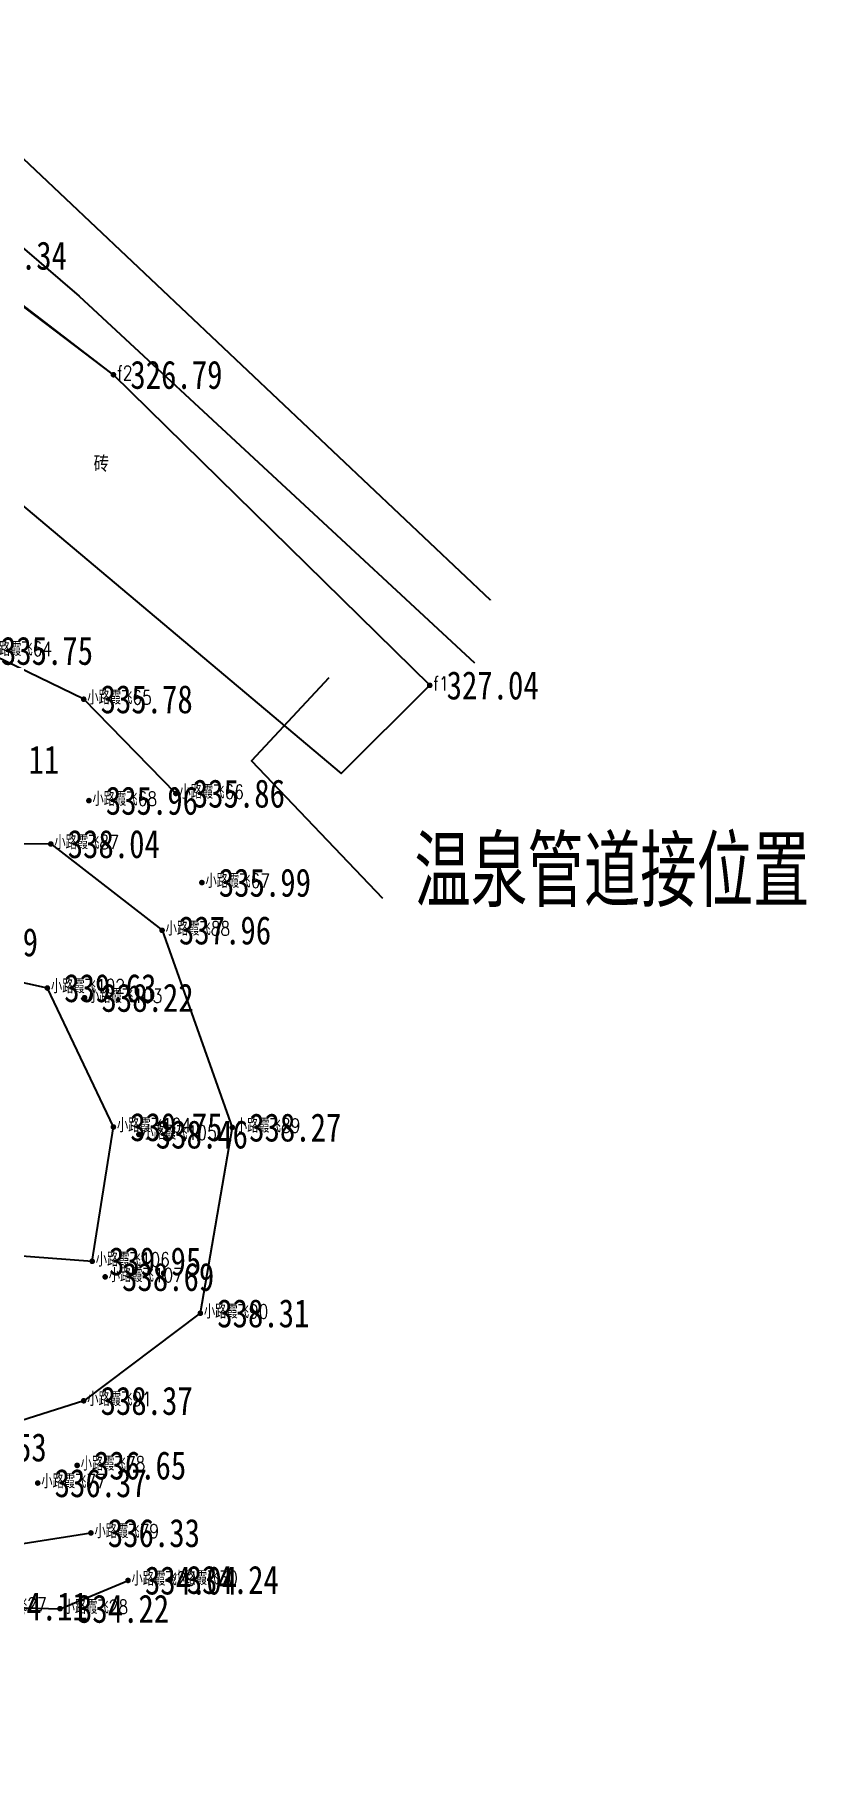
# Model space of a CAD drawing. Extents: x 380662 to 384336, y 3073712 to 3075492.
# Drawn here: x 382126.4 to 382153.8, y 3075339 to 3075400.3 of the extents above; entities that cross this region are included whole.
import ezdxf
from ezdxf.enums import TextEntityAlignment as Align

# ---------------------------------------------------------------- set-up
doc = ezdxf.new("R2010")
doc.units = 0
doc.header["$LTSCALE"] = 0.5
doc.header["$PDSIZE"] = 0.2
doc.layers.get('0').update_dxf_attribs({"linetype": 'CONTINUOUS'})
for name, color, linetype in [('DMTZ', 3, 'CONTINUOUS'), ('GCD', 1, 'CONTINUOUS'), ('JMD', 6, 'CONTINUOUS'), ('ZDH', 1, 'CONTINUOUS'), ('ZJ', 7, 'CONTINUOUS')]:
    doc.layers.add(name, color=color, linetype=linetype)
doc.styles.add('HZ', font='rs.shx', dxfattribs={"width": 0.8, "bigfont": 'hztxt.shx'})
doc.styles.add('正等线体', font='simhei.ttf')
doc.styles.add('细等线体', font='', dxfattribs={"width": 0.8})
doc.styles.get('细等线体').set_extended_font_data('FZXiDengXian-Z06S')
doc.linetypes.add('10421', pattern='A,2,[150,AAA.SHX,S=0.5,R=0,X=0,Y=0.5],1e-11', length=2)

# ---------------------------------------------------------------- blocks, each defined once
blk = doc.blocks.new('GC200')
at = {"linetype": 'Continuous', "const_width": 0.2, "flags": 128}
blk.add_lwpolyline([(-0.1, 0, 1), (0.1, 0, 1)], format="xyb", close=True, dxfattribs=at)

msp = doc.modelspace()

# ---------------------------------------------------------------- linework, layer by layer
at = {"color": 8, "linetype": 'Continuous', "flags": 128}
for points, elevation in [([(382142.567, 3075380.221), (382142.567, 3075380.221), (382125.378, 3075396.473), (382118.036, 3075400.27), (382111.433, 3075400.24), (382102.539, 3075393.458), (382097.233, 3075388.298), (382093.631, 3075382.057), (382092.871, 3075380.77), (382092.232, 3075379.792), (382091.309, 3075378.367), (382090.626, 3075377.667), (382081.283, 3075367.887)], 326.336), ([(382140.416, 3075377.198), (382129.208, 3075388.209), (382123.696, 3075392.434)], 327.042), ([(382100.606, 3075385.45), (382099.709, 3075376.458), (382099.079, 3075374.364), (382097.026, 3075368.701), (382094.633, 3075365.63), (382092.314, 3075363.075), (382088.98, 3075360.086), (382084.322, 3075356.826), (382082.135, 3075355.722), (382081.161, 3075354.943), (382080.322, 3075352.694), (382080.664, 3075349.773), (382083.106, 3075347.184), (382085.396, 3075346.563), (382090.988, 3075347.058), (382099.557, 3075347.218), (382105.783, 3075346.546), (382110.492, 3075346.245), (382115.855, 3075345.436), (382121.034, 3075344.283), (382124.431, 3075344.545), (382127.317, 3075344.463), (382129.725, 3075345.465)], 327.26), ([(382131.422, 3075373.363), (382128.155, 3075376.706), (382124.622, 3075378.424), (382119.761, 3075377.3), (382114.369, 3075371.412), (382110.851, 3075365.736), (382109.415, 3075361.276), (382107.956, 3075357.432), (382108.314, 3075353.071), (382113.911, 3075347.837), (382121.423, 3075346.055), (382128.411, 3075347.148)], 335.86)]:
    msp.add_lwpolyline(points, dxfattribs=dict(at, elevation=elevation))
at = {"linetype": 'Continuous', "flags": 128}
msp.add_lwpolyline([(382062, 3075299), (382078, 3075307), (382080, 3075314), (382079, 3075318), (382074, 3075322), (382066, 3075326), (382058, 3075329), (382050, 3075338), (382049, 3075346), (382054.221, 3075353.243), (382066, 3075359), (382083, 3075366), (382095, 3075380), (382104, 3075392), (382113, 3075398), (382121, 3075397), (382128, 3075391), (382142, 3075378)], dxfattribs=at)
at = {"color": 8, "linetype": 'Continuous', "flags": 128}
msp.add_lwpolyline([(382136.841, 3075377.464), (382134.105, 3075374.522), (382138.744, 3075369.649)], dxfattribs=at)
for points, elevation in [([(382116.956, 3075366.896), (382121.42, 3075371.598), (382126.989, 3075371.573), (382130.932, 3075368.512), (382133.42, 3075361.524), (382132.288, 3075354.936), (382128.155, 3075351.833), (382122.979, 3075350.184), (382117.195, 3075352.108), (382114.525, 3075355.695), (382114.157, 3075358.721), (382114.196, 3075360.971)], 338.272), ([(382128.456, 3075356.78), (382129.207, 3075361.54), (382126.867, 3075366.466), (382122.576, 3075367.404), (382119.204, 3075362.958), (382118.765, 3075357.511)], 339.95)]:
    msp.add_lwpolyline(points, close=True, dxfattribs=dict(at, elevation=elevation))
at = {"layer": 'DMTZ', "color": 8, "linetype": '10421', "flags": 128}
for points, elevation in [([(382128.411, 3075347.148, 0.00000234, 0.00000234, 0), (382121.423, 3075346.055, 0.00000234, 0.00000234, 0), (382113.911, 3075347.837, 0.00000234, 0.00000234, 0), (382108.314, 3075353.071, 0.00000234, 0.00000234, 0), (382107.956, 3075357.432, 0.00000234, 0.00000234, 0), (382109.415, 3075361.276, 0.00000234, 0.00000234, 0), (382110.851, 3075365.736, 0.00000234, 0.00000234, 0), (382114.369, 3075371.412, 0.00000234, 0.00000234, 0), (382119.761, 3075377.3, 0.00000234, 0.00000234, 0), (382124.622, 3075378.424, 0.00000234, 0.00000234, 0), (382128.155, 3075376.706, 0.00000234, 0.00000234, 0), (382131.422, 3075373.363, 0.00000234, 0.00000234, 0)], 335.86), ([(382127.923, 3075349.543, 0.00000234, 0.00000234, 0), (382126.526, 3075348.917, 0.00000234, 0.00000234, 0), (382121.935, 3075348.003, 0.00000234, 0.00000234, 0), (382115.89, 3075350.155, 0.00000234, 0.00000234, 0), (382111.933, 3075354.791, 0.00000234, 0.00000234, 0), (382111.59, 3075359.017, 0.00000234, 0.00000234, 0), (382112.083, 3075361.033, 0.00000234, 0.00000234, 0), (382114.609, 3075366.196, 0.00000234, 0.00000234, 0), (382119.835, 3075372.746, 0.00000234, 0.00000234, 0), (382123.423, 3075374.562, 0.00000234, 0.00000234, 0), (382128.34, 3075373.11, 0.00000234, 0.00000234, 0), (382132.344, 3075370.204, 0.00000234, 0.00000234, 0)], 336.645), ([(382128.155, 3075351.833, 0.00000234, 0.00000234, 0), (382122.979, 3075350.184, 0.00000234, 0.00000234, 0), (382117.195, 3075352.108, 0.00000234, 0.00000234, 0), (382114.525, 3075355.695, 0.00000234, 0.00000234, 0), (382114.157, 3075358.721, 0.00000234, 0.00000234, 0), (382114.196, 3075360.971, 0.00000234, 0.00000234, 0), (382116.956, 3075366.896, 0.00000234, 0.00000234, 0), (382121.42, 3075371.598, 0.00000234, 0.00000234, 0), (382126.989, 3075371.573, 0.00000234, 0.00000234, 0), (382130.932, 3075368.512, 0.00000234, 0.00000234, 0), (382133.42, 3075361.524, 0.00000234, 0.00000234, 0), (382132.288, 3075354.936, 0.00000234, 0.00000234, 0), (382128.44, 3075352.047, 0.00000234, 0.00000234, 0)], 338.272), ([(382128.456, 3075356.78, 0.00000234, 0.00000234, 0), (382118.769, 3075357.561, 0.00000234, 0.00000234, 0), (382119.204, 3075362.958, 0.00000234, 0.00000234, 0), (382122.576, 3075367.404, 0.00000234, 0.00000234, 0), (382126.867, 3075366.466, 0.00000234, 0.00000234, 0), (382129.207, 3075361.54, 0.00000234, 0.00000234, 0), (382128.497, 3075357.041, 0.00000234, 0.00000234, 0)], 339.95)]:
    msp.add_lwpolyline(points, format="xyseb", dxfattribs=dict(at, elevation=elevation))
at = {"layer": 'JMD', "color": 8, "linetype": 'Continuous', "elevation": 327.042, "flags": 128}
msp.add_lwpolyline([(382140.416, 3075377.198), (382129.208, 3075388.209), (382123.668, 3075392.397), (382115.891, 3075392.068), (382137.279, 3075374.072), (382137.279, 3075374.072)], close=True, dxfattribs=at)
at = {"layer": 'ZDH', "color": 8, "linetype": 'Continuous'}
for p in [(382129.208, 3075388.209, 326.789), (382140.416, 3075377.198, 327.042), (382128.155, 3075376.706, 335.782), (382131.422, 3075373.363, 335.86), (382128.34, 3075373.11, 335.955), (382126.989, 3075371.573, 338.038), (382132.344, 3075370.204, 335.987), (382130.932, 3075368.512, 337.959), (382126.867, 3075366.466, 339.629), (382128.186, 3075366.123, 338.218), (382129.207, 3075361.54, 339.754), (382133.42, 3075361.524, 338.272), (382130.111, 3075361.276, 338.46), (382128.456, 3075356.78, 339.95), (382128.916, 3075356.226, 338.689), (382132.288, 3075354.936, 338.305), (382128.155, 3075351.833, 338.37), (382127.923, 3075349.543, 336.645), (382126.526, 3075348.917, 336.366), (382128.411, 3075347.148, 336.332), (382129.725, 3075345.465, 334.041), (382131.206, 3075345.487, 334.235), (382127.317, 3075344.463, 334.218)]:
    msp.add_point(p, dxfattribs=at)

# ---------------------------------------------------------------- block references
at = {"layer": 'GCD', "color": 8, "linetype": 'Continuous'}
ref = msp.add_blockref('GC200', (382123.696, 3075392.434, 326.336), dxfattribs=dict(at, xscale=0.5, yscale=0.5, zscale=0.5))
ref.add_attrib('height', '326.34', dxfattribs={"linetype": 'Continuous', "height": 1, "style": '正等线体', "width": 0.8}).set_placement((382124.296, 3075392.434, 326.336), align=Align.MIDDLE_LEFT)
ref = msp.add_blockref('GC200', (382129.208, 3075388.209, 326.789), dxfattribs=dict(at, xscale=0.5, yscale=0.5, zscale=0.5))
ref.add_attrib('height', '326.79', dxfattribs={"linetype": 'Continuous', "height": 1, "style": '正等线体', "width": 0.8}).set_placement((382129.808, 3075388.209, 326.789), align=Align.MIDDLE_LEFT)
ref = msp.add_blockref('GC200', (382124.622, 3075378.424, 335.753), dxfattribs=dict(at, xscale=0.5, yscale=0.5, zscale=0.5))
ref.add_attrib('height', '335.75', dxfattribs={"linetype": 'Continuous', "height": 1, "style": '正等线体', "width": 0.8}).set_placement((382125.222, 3075378.424, 335.753), align=Align.MIDDLE_LEFT)
ref = msp.add_blockref('GC200', (382140.416, 3075377.198, 327.042), dxfattribs=dict(at, xscale=0.5, yscale=0.5, zscale=0.5))
ref.add_attrib('height', '327.04', dxfattribs={"linetype": 'Continuous', "height": 1, "style": '正等线体', "width": 0.8}).set_placement((382141.016, 3075377.198, 327.042), align=Align.MIDDLE_LEFT)
ref = msp.add_blockref('GC200', (382128.155, 3075376.706, 335.782), dxfattribs=dict(at, xscale=0.5, yscale=0.5, zscale=0.5))
ref.add_attrib('height', '335.78', dxfattribs={"linetype": 'Continuous', "height": 1, "style": '正等线体', "width": 0.8}).set_placement((382128.755, 3075376.706, 335.782), align=Align.MIDDLE_LEFT)
ref = msp.add_blockref('GC200', (382123.423, 3075374.562, 336.113), dxfattribs=dict(at, xscale=0.5, yscale=0.5, zscale=0.5))
ref.add_attrib('height', '336.11', dxfattribs={"linetype": 'Continuous', "height": 1, "style": '正等线体', "width": 0.8}).set_placement((382124.023, 3075374.562, 336.113), align=Align.MIDDLE_LEFT)
ref = msp.add_blockref('GC200', (382131.422, 3075373.363, 335.86), dxfattribs=dict(at, xscale=0.5, yscale=0.5, zscale=0.5))
ref.add_attrib('height', '335.86', dxfattribs={"linetype": 'Continuous', "height": 1, "style": '正等线体', "width": 0.8}).set_placement((382132.022, 3075373.363, 335.86), align=Align.MIDDLE_LEFT)
ref = msp.add_blockref('GC200', (382128.34, 3075373.11, 335.955), dxfattribs=dict(at, xscale=0.5, yscale=0.5, zscale=0.5))
ref.add_attrib('height', '335.96', dxfattribs={"linetype": 'Continuous', "height": 1, "style": '正等线体', "width": 0.8}).set_placement((382128.94, 3075373.11, 335.955), align=Align.MIDDLE_LEFT)
ref = msp.add_blockref('GC200', (382126.989, 3075371.573, 338.038), dxfattribs=dict(at, xscale=0.5, yscale=0.5, zscale=0.5))
ref.add_attrib('height', '338.04', dxfattribs={"linetype": 'Continuous', "height": 1, "style": '正等线体', "width": 0.8}).set_placement((382127.589, 3075371.573, 338.038), align=Align.MIDDLE_LEFT)
ref = msp.add_blockref('GC200', (382132.344, 3075370.204, 335.987), dxfattribs=dict(at, xscale=0.5, yscale=0.5, zscale=0.5))
ref.add_attrib('height', '335.99', dxfattribs={"linetype": 'Continuous', "height": 1, "style": '正等线体', "width": 0.8}).set_placement((382132.944, 3075370.204, 335.987), align=Align.MIDDLE_LEFT)
ref = msp.add_blockref('GC200', (382130.932, 3075368.512, 337.959), dxfattribs=dict(at, xscale=0.5, yscale=0.5, zscale=0.5))
ref.add_attrib('height', '337.96', dxfattribs={"linetype": 'Continuous', "height": 1, "style": '正等线体', "width": 0.8}).set_placement((382131.532, 3075368.512, 337.959), align=Align.MIDDLE_LEFT)
ref = msp.add_blockref('GC200', (382122.671, 3075368.092, 338.194), dxfattribs=dict(at, xscale=0.5, yscale=0.5, zscale=0.5))
ref.add_attrib('height', '338.19', dxfattribs={"linetype": 'Continuous', "height": 1, "style": '正等线体', "width": 0.8}).set_placement((382123.271, 3075368.092, 338.194), align=Align.MIDDLE_LEFT)
ref = msp.add_blockref('GC200', (382126.867, 3075366.466, 339.629), dxfattribs=dict(at, xscale=0.5, yscale=0.5, zscale=0.5))
ref.add_attrib('height', '339.63', dxfattribs={"linetype": 'Continuous', "height": 1, "style": '正等线体', "width": 0.8}).set_placement((382127.467, 3075366.466, 339.629), align=Align.MIDDLE_LEFT)
ref = msp.add_blockref('GC200', (382128.186, 3075366.123, 338.218), dxfattribs=dict(at, xscale=0.5, yscale=0.5, zscale=0.5))
ref.add_attrib('height', '338.22', dxfattribs={"linetype": 'Continuous', "height": 1, "style": '正等线体', "width": 0.8}).set_placement((382128.786, 3075366.123, 338.218), align=Align.MIDDLE_LEFT)
ref = msp.add_blockref('GC200', (382129.207, 3075361.54, 339.754), dxfattribs=dict(at, xscale=0.5, yscale=0.5, zscale=0.5))
ref.add_attrib('height', '339.75', dxfattribs={"linetype": 'Continuous', "height": 1, "style": '正等线体', "width": 0.8}).set_placement((382129.807, 3075361.54, 339.754), align=Align.MIDDLE_LEFT)
ref = msp.add_blockref('GC200', (382130.111, 3075361.276, 338.46), dxfattribs=dict(at, xscale=0.5, yscale=0.5, zscale=0.5))
ref.add_attrib('height', '338.46', dxfattribs={"linetype": 'Continuous', "height": 1, "style": '正等线体', "width": 0.8}).set_placement((382130.711, 3075361.276, 338.46), align=Align.MIDDLE_LEFT)
ref = msp.add_blockref('GC200', (382133.42, 3075361.524, 338.272), dxfattribs=dict(at, xscale=0.5, yscale=0.5, zscale=0.5))
ref.add_attrib('height', '338.27', dxfattribs={"linetype": 'Continuous', "height": 1, "style": '正等线体', "width": 0.8}).set_placement((382134.02, 3075361.524, 338.272), align=Align.MIDDLE_LEFT)
ref = msp.add_blockref('GC200', (382128.456, 3075356.78, 339.95), dxfattribs=dict(at, xscale=0.5, yscale=0.5, zscale=0.5))
ref.add_attrib('height', '339.95', dxfattribs={"linetype": 'Continuous', "height": 1, "style": '正等线体', "width": 0.8}).set_placement((382129.056, 3075356.78, 339.95), align=Align.MIDDLE_LEFT)
ref = msp.add_blockref('GC200', (382128.916, 3075356.226, 338.689), dxfattribs=dict(at, xscale=0.5, yscale=0.5, zscale=0.5))
ref.add_attrib('height', '338.69', dxfattribs={"linetype": 'Continuous', "height": 1, "style": '正等线体', "width": 0.8}).set_placement((382129.516, 3075356.226, 338.689), align=Align.MIDDLE_LEFT)
ref = msp.add_blockref('GC200', (382132.288, 3075354.936, 338.305), dxfattribs=dict(at, xscale=0.5, yscale=0.5, zscale=0.5))
ref.add_attrib('height', '338.31', dxfattribs={"linetype": 'Continuous', "height": 1, "style": '正等线体', "width": 0.8}).set_placement((382132.888, 3075354.936, 338.305), align=Align.MIDDLE_LEFT)
ref = msp.add_blockref('GC200', (382128.155, 3075351.833, 338.37), dxfattribs=dict(at, xscale=0.5, yscale=0.5, zscale=0.5))
ref.add_attrib('height', '338.37', dxfattribs={"linetype": 'Continuous', "height": 1, "style": '正等线体', "width": 0.8}).set_placement((382128.755, 3075351.833, 338.37), align=Align.MIDDLE_LEFT)
ref = msp.add_blockref('GC200', (382122.979, 3075350.184, 338.532), dxfattribs=dict(at, xscale=0.5, yscale=0.5, zscale=0.5))
ref.add_attrib('height', '338.53', dxfattribs={"linetype": 'Continuous', "height": 1, "style": '正等线体', "width": 0.8}).set_placement((382123.579, 3075350.184, 338.532), align=Align.MIDDLE_LEFT)
ref = msp.add_blockref('GC200', (382127.923, 3075349.543, 336.645), dxfattribs=dict(at, xscale=0.5, yscale=0.5, zscale=0.5))
ref.add_attrib('height', '336.65', dxfattribs={"linetype": 'Continuous', "height": 1, "style": '正等线体', "width": 0.8}).set_placement((382128.523, 3075349.543, 336.645), align=Align.MIDDLE_LEFT)
ref = msp.add_blockref('GC200', (382126.526, 3075348.917, 336.366), dxfattribs=dict(at, xscale=0.5, yscale=0.5, zscale=0.5))
ref.add_attrib('height', '336.37', dxfattribs={"linetype": 'Continuous', "height": 1, "style": '正等线体', "width": 0.8}).set_placement((382127.126, 3075348.917, 336.366), align=Align.MIDDLE_LEFT)
ref = msp.add_blockref('GC200', (382128.411, 3075347.148, 336.332), dxfattribs=dict(at, xscale=0.5, yscale=0.5, zscale=0.5))
ref.add_attrib('height', '336.33', dxfattribs={"linetype": 'Continuous', "height": 1, "style": '正等线体', "width": 0.8}).set_placement((382129.011, 3075347.148, 336.332), align=Align.MIDDLE_LEFT)
ref = msp.add_blockref('GC200', (382129.725, 3075345.465, 334.041), dxfattribs=dict(at, xscale=0.5, yscale=0.5, zscale=0.5))
ref.add_attrib('height', '334.04', dxfattribs={"linetype": 'Continuous', "height": 1, "style": '正等线体', "width": 0.8}).set_placement((382130.325, 3075345.465, 334.041), align=Align.MIDDLE_LEFT)
ref = msp.add_blockref('GC200', (382131.206, 3075345.487, 334.235), dxfattribs=dict(at, xscale=0.5, yscale=0.5, zscale=0.5))
ref.add_attrib('height', '334.24', dxfattribs={"linetype": 'Continuous', "height": 1, "style": '正等线体', "width": 0.8}).set_placement((382131.806, 3075345.487, 334.235), align=Align.MIDDLE_LEFT)
ref = msp.add_blockref('GC200', (382124.431, 3075344.545, 334.113), dxfattribs=dict(at, xscale=0.5, yscale=0.5, zscale=0.5))
ref.add_attrib('height', '334.11', dxfattribs={"linetype": 'Continuous', "height": 1, "style": '正等线体', "width": 0.8}).set_placement((382125.031, 3075344.545, 334.113), align=Align.MIDDLE_LEFT)
ref = msp.add_blockref('GC200', (382127.317, 3075344.463, 334.218), dxfattribs=dict(at, xscale=0.5, yscale=0.5, zscale=0.5))
ref.add_attrib('height', '334.22', dxfattribs={"linetype": 'Continuous', "height": 1, "style": '正等线体', "width": 0.8}).set_placement((382127.917, 3075344.463, 334.218), align=Align.MIDDLE_LEFT)

# ---------------------------------------------------------------- texts
at = {"layer": 'JMD', "color": 8, "linetype": 'Continuous', "style": '细等线体', "width": 0.8}
msp.add_text('砖', height=0.5, dxfattribs=at).set_placement((382128.78, 3075385.076, 327.042), align=Align.MIDDLE)
at = {"layer": 'ZDH', "color": 8, "linetype": 'Continuous', "style": 'HZ', "width": 0.8}
for s, p in [('f2', (382129.333, 3075388.021, 326.789)), ('小路霞飞64', (382124.747, 3075378.237, 335.753)), ('f1', (382140.541, 3075377.01, 327.042)), ('小路霞飞65', (382128.28, 3075376.518, 335.782)), ('小路霞飞68', (382128.465, 3075372.922, 335.955)), ('小路霞飞66', (382131.547, 3075373.175, 335.86)), ('小路霞飞87', (382127.114, 3075371.385, 338.038)), ('小路霞飞67', (382132.469, 3075370.016, 335.987)), ('小路霞飞88', (382131.057, 3075368.325, 337.959)), ('小路霞飞102', (382126.992, 3075366.279, 339.629)), ('小路霞飞103', (382128.311, 3075365.936, 338.218)), ('小路霞飞104', (382129.332, 3075361.353, 339.754)), ('小路霞飞105', (382130.236, 3075361.089, 338.46)), ('小路霞飞89', (382133.545, 3075361.337, 338.272)), ('小路霞飞106', (382128.581, 3075356.592, 339.95)), ('小路霞飞107', (382129.041, 3075356.038, 338.689)), ('小路霞飞90', (382132.413, 3075354.749, 338.305)), ('小路霞飞91', (382128.28, 3075351.646, 338.37)), ('小路霞飞78', (382128.048, 3075349.356, 336.645)), ('小路霞飞77', (382126.651, 3075348.729, 336.366)), ('小路霞飞79', (382128.536, 3075346.961, 336.332)), ('小路霞飞29', (382129.85, 3075345.277, 334.041)), ('小路霞飞30', (382131.331, 3075345.3, 334.235)), ('小路霞飞27', (382124.556, 3075344.357, 334.113)), ('小路霞飞28', (382127.442, 3075344.275, 334.218))]:
    msp.add_text(s, height=0.5, dxfattribs=at).set_placement(p)
at = {"layer": 'ZJ', "color": 8, "linetype": 'Continuous', "style": 'HZ', "width": 0.8}
msp.add_text('温泉管道接位置', height=2.5, dxfattribs=at).set_placement((382146.876, 3075370.724), align=Align.MIDDLE)

doc.saveas('drawing.dxf')
